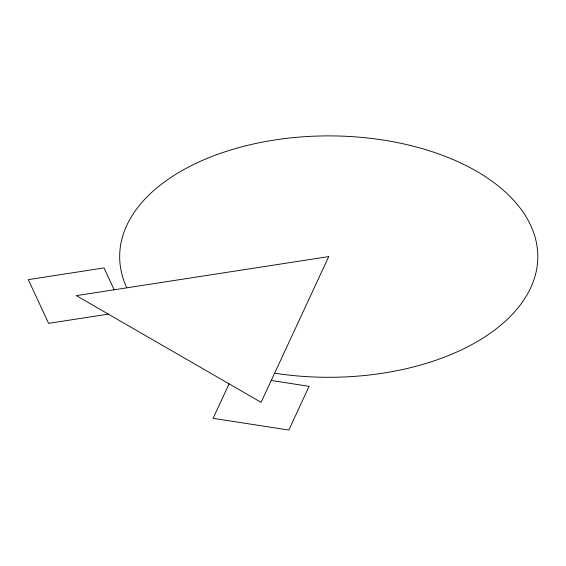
<?xml version="1.0" encoding="UTF-8"?>
<svg xmlns="http://www.w3.org/2000/svg" width="566" height="566" viewBox="0 0 566 566"><rect width="100%" height="100%" fill="white"/><g stroke="black" fill="none" stroke-linecap="round" stroke-linejoin="round"><path stroke-width="0.85" d="M229.096 383.854L213.092 418.338L288.823 430.047L309.114 386.33L271.248 380.472M108.318 314.123L48.591 323.363L28.3 279.639L104.031 267.923L114.176 289.785M126.798 287.832A209.066 120.707 0 0 1 310.522 136.349A209.066 120.707 0 0 1 537.014 267.11A209.066 120.707 0 0 1 274.63 373.185M328.74 256.589L261.103 402.334L76.311 295.643L328.74 256.589"/></g></svg>
